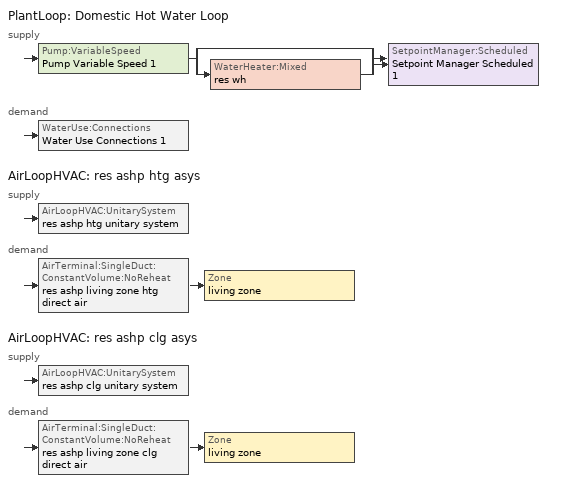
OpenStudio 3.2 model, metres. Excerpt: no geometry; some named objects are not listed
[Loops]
PlantLoop 'Domestic Hot Water Loop'
 supply: Pump:VariableSpeed 'Pump Variable Speed 1' > split
  | bypass
  | WaterHeater:Mixed 'res wh'
  join > SetpointManager:Scheduled 'Setpoint Manager Scheduled 1'
 demand: WaterUse:Connections 'Water Use Connections 1'
AirLoopHVAC 'res ashp htg asys'
 supply: AirLoopHVAC:UnitarySystem 'res ashp htg unitary system'
 demand: AirTerminal:SingleDuct:ConstantVolume:NoReheat 'res ashp living zone htg direct air' > Zone 'living zone'
AirLoopHVAC 'res ashp clg asys'
 supply: AirLoopHVAC:UnitarySystem 'res ashp clg unitary system'
 demand: AirTerminal:SingleDuct:ConstantVolume:NoReheat 'res ashp living zone clg direct air' > Zone 'living zone'
[Sizing:Zone]
living zone: Zone Cooling Design Supply Air Temperature Input Method=SupplyAirTemperature; Zone Cooling Design Supply Air Temperature {C}=14; Zone Cooling Design Supply Air Temperature Difference {deltaC}=11.11; Zone Heating Design Supply Air Temperature Input Method=SupplyAirTemperature; Zone Heating Design Supply Air Temperature {C}=40; Zone Heating Design Supply Air Temperature Difference {deltaC}=11.11; Zone Cooling Design Supply Air Humidity Ratio {kg-H2O/kg-air}=0.0085; Zone Heating Design Supply Air Humidity Ratio {kg-H2O/kg-air}=0.008; Cooling Design Air Flow Method=DesignDay; Heating Design Air Flow Method=DesignDay; Account for Dedicated Outdoor Air System=No; Dedicated Outdoor Air System Control Strategy=NeutralSupplyAir; Dedicated Outdoor Air Low Setpoint Temperature for Design {C}=autosize; Dedicated Outdoor Air High Setpoint Temperature for Design {C}=autosize
[Zone equipment]
living zone: res ashp living zone htg direct air, res ashp living zone clg direct air
[PlantLoop]
Domestic Hot Water Loop: Glycol Concentration=0; Maximum Loop Flow Rate {m3/s}=0.01; Plant Loop Volume {m3}=0.003; Load Distribution Scheme=Optimal
[Sizing:Plant]
Domestic Hot Water Loop: Loop Type=Heating; Design Loop Exit Temperature {C}=51.6667; Loop Design Temperature Difference {deltaC}=5.55556; Sizing Option=NonCoincident; Zone Timesteps in Averaging Window=1; Coincident Sizing Factor Mode=None
[Pump:VariableSpeed]
Pump Variable Speed 1: Rated Flow Rate {m3/s}=0.01; Rated Pump Head {Pa}=1; Rated Power Consumption {W}=0; Motor Efficiency=1; Fraction of Motor Inefficiencies to Fluid Stream=0; Coefficient 1 of the Part Load Performance Curve=0; Coefficient 2 of the Part Load Performance Curve=1; Coefficient 3 of the Part Load Performance Curve=0; Coefficient 4 of the Part Load Performance Curve=0; Pump Control Type=Intermittent; Skin Loss Radiative Fraction=0.5; Design Power Sizing Method=PowerPerFlowPerPressure; Design Electric Power per Unit Flow Rate {W/(m3/s)}=348701.1; Design Shaft Power per Unit Flow Rate per Unit Head {W-s/m3-Pa}=1.28205; Design Minimum Flow Rate Fraction=0
[SetpointManager:Scheduled]
Setpoint Manager Scheduled 1: Control Variable=Temperature; Schedule=dhw temp
[WaterHeater:Mixed]
res wh: Tank Volume {m3}=0.143846; Setpoint Temperature Schedule=WH Setpoint Temp; Deadband Temperature Difference {deltaC}=2; Maximum Temperature Limit {C}=99; Heater Control Type=Cycle; Heater Maximum Capacity {W}=11722.8; Heater Minimum Capacity {W}=0; Heater Fuel Type=NaturalGas; Heater Thermal Efficiency=0.773298; Off Cycle Parasitic Fuel Consumption Rate {W}=0; Off Cycle Parasitic Fuel Type=Electricity; Off Cycle Parasitic Heat Fraction to Tank=0; On Cycle Parasitic Fuel Consumption Rate {W}=0; On Cycle Parasitic Fuel Type=Electricity; On Cycle Parasitic Heat Fraction to Tank=0; Ambient Temperature Indicator=ThermalZone; Ambient Temperature Thermal Zone=living zone; Off Cycle Loss Coefficient to Ambient Temperature {W/K}=4.15693; Off Cycle Loss Fraction to Thermal Zone=0.64; On Cycle Loss Coefficient to Ambient Temperature {W/K}=4.15693; On Cycle Loss Fraction to Thermal Zone=1; Use Side Effectiveness=1; Source Side Effectiveness=1; Use Side Design Flow Rate {m3/s}=autosize; Source Side Design Flow Rate {m3/s}=autosize; Indirect Water Heating Recovery Time {hr}=1.5; Source Side Flow Control Mode=IndirectHeatPrimarySetpoint
[WaterHeater:Sizing]
res wh: Design Mode=PeakDraw; Time Storage Can Meet Peak Draw {hr}=0.538503; Time for Tank Recovery {hr}=0; Nominal Tank Volume for Autosizing Plant Connections {m3}=1
[WaterUse:Connections]
Water Use Connections 1: Drain Water Heat Exchanger Type=None; Drain Water Heat Exchanger Destination=Plant; Water Use Equipment Name 1=res shower; Water Use Equipment Name 2=res sink; Water Use Equipment Name 3=res bath; Water Use Equipment Name 4=res shower dist; Water Use Equipment Name 5=res sink dist; Water Use Equipment Name 6=res bath dist; Water Use Equipment Name 7=res dw; Water Use Equipment Name 8=res cw
[WaterUse:Equipment:Definition]
Name | Peak Flow Rate {m3/s} | Target Temperature Schedule
res shower | 0.0176332 | fixtures temperature schedule
res sink | 0.0157378 | fixtures temperature schedule
res bath | 0.00441644 | fixtures temperature schedule
res shower dist; res sink dist; res bath dist | 0 | fixtures temperature schedule
res dw | 0.00104011 | res dw temperature schedule
res cw | 0.00629939 | res cw temperature schedule
[OtherEquipment:Definition] Design Level Calculation Method=EquipmentLevel; Fraction Radiant=0; Fraction Lost=0
Name | Design Level {W} | Fraction Latent
res shower | 507081 | 0.487197
res sink | 158036 | 0.312221
res bath | 65146.3 | 0
[EnergyManagementSystem:Sensor]
Name | Output Variable or Output Meter Index Key | Output Variable or Output Meter
res_shower_tout | res wh | Water Heater Use Side Outlet Temperature
res_ceil_fan_tin_sensor; res_af_1_tin_s | living zone | Zone Mean Air Temperature
res_af_1_tt_s | living zone | Zone Outdoor Air Drybulb Temperature
res_ds_res_ashp_clg_asys_fan_rtf_s | res ashp clg supply fan | Fan Runtime Fraction
res_ds_res_ashp_htg_asys_fan_rtf_s | res ashp htg supply fan | Fan Runtime Fraction
res_ds_res_ashp_clg_asys_win_s; res_ds_res_ashp_htg_asys_win_s | living zone | Zone Mean Air Humidity Ratio
[EnergyManagementSystem:Program]
res_ds_res_ashp_clg_asys_program: Set res_ds_res_ashp_clg_asys_AhMfr = res_ds_res_ashp_clg_asys_ah_mfr_s; Set res_ds_res_ashp_clg_asys_FanRtf = res_ds_res_ashp_clg_asys_fan_rtf_s; Set res_ds_res_ashp_clg_asys_AhVfr = res_ds_res_ashp_clg_asys_ah_vfr_s; Set res_ds_res_ashp_clg_asys_AhTt = res_ds_res_ashp_clg_asys_ah_tt_s; Set res_ds_res_ashp_clg_asys_AhWt = res_ds_res_ashp_clg_asys_ah_wt_s; Set res_ds_res_ashp_clg_asys_RaT = res_ds_res_ashp_clg_asys_ra_t_s; Set res_ds_res_ashp_clg_asys_RaW = res_ds_res_ashp_clg_asys_ra_w_s; Set res_ds_res_ashp_clg_asys_AhT = res_ds_res_ashp_clg_asys_ah_t_s; Set res_ds_res_ashp_clg_asys_AhW = res_ds_res_ashp_clg_asys_ah_w_s; Run res_ds_res_ashp_clg_asys_lk_subrout; Set res_ds_res_ashp_clg_asys_SupSLkToLvEq_act = res_ds_res_ashp_clg_asys_SupSLkToLv; Set res_ds_res_ashp_clg_asys_SupLatLkToLvEq_act = res_ds_res_ashp_clg_asys_SupLatLkToLv; Set res_ds_res_ashp_clg_asys_SupDCnToLvEq_act = res_ds_res_ashp_clg_asys_SupDCnToLv; Set res_ds_res_ashp_clg_asys_SupDCnToAhEq_act = res_ds_res_ashp_clg_asys_SupDCnToAh; Set res_ds_res_ashp_clg_asys_SupSLkToAhEq_act = res_ds_res_ashp_clg_asys_SupSLkToAh; Set res_ds_res_ashp_clg_asys_SupLatLkToAhEq_act = res_ds_res_ashp_clg_asys_SupLatLkToAh; Set res_ds_res_ashp_clg_asys_RetSLkEq_act = res_ds_res_ashp_clg_asys_RetSLk; Set res_ds_res_ashp_clg_asys_RetLatLkEq_act = res_ds_res_ashp_clg_asys_RetLatLk; Set res_ds_res_ashp_clg_asys_RetDCnToPlEq_act = res_ds_res_ashp_clg_asys_RetDCnToPl; Set res_ds_res_ashp_clg_asys_RetDCnToAhEquip_act = res_ds_res_ashp_clg_asys_RetDCnToAh; Set res_ds_res_ashp_clg_asys_AhToLivMix_act = res_ds_res_ashp_clg_asys_AhToLiv; Set res_ds_res_ashp_clg_asys_LivToAhMix_act = res_ds_res_ashp_clg_asys_LivToAh
res_ds_res_ashp_htg_asys_program: Set res_ds_res_ashp_htg_asys_AhMfr = res_ds_res_ashp_htg_asys_ah_mfr_s; Set res_ds_res_ashp_htg_asys_FanRtf = res_ds_res_ashp_htg_asys_fan_rtf_s; Set res_ds_res_ashp_htg_asys_AhVfr = res_ds_res_ashp_htg_asys_ah_vfr_s; Set res_ds_res_ashp_htg_asys_AhTt = res_ds_res_ashp_htg_asys_ah_tt_s; Set res_ds_res_ashp_htg_asys_AhWt = res_ds_res_ashp_htg_asys_ah_wt_s; Set res_ds_res_ashp_htg_asys_RaT = res_ds_res_ashp_htg_asys_ra_t_s; Set res_ds_res_ashp_htg_asys_RaW = res_ds_res_ashp_htg_asys_ra_w_s; Set res_ds_res_ashp_htg_asys_AhT = res_ds_res_ashp_htg_asys_ah_t_s; Set res_ds_res_ashp_htg_asys_AhW = res_ds_res_ashp_htg_asys_ah_w_s; Run res_ds_res_ashp_htg_asys_lk_subrout; Set res_ds_res_ashp_htg_asys_SupSLkToLvEq_act = res_ds_res_ashp_htg_asys_SupSLkToLv; Set res_ds_res_ashp_htg_asys_SupLatLkToLvEq_act = res_ds_res_ashp_htg_asys_SupLatLkToLv; Set res_ds_res_ashp_htg_asys_SupDCnToLvEq_act = res_ds_res_ashp_htg_asys_SupDCnToLv; Set res_ds_res_ashp_htg_asys_SupDCnToAhEq_act = res_ds_res_ashp_htg_asys_SupDCnToAh; Set res_ds_res_ashp_htg_asys_SupSLkToAhEq_act = res_ds_res_ashp_htg_asys_SupSLkToAh; Set res_ds_res_ashp_htg_asys_SupLatLkToAhEq_act = res_ds_res_ashp_htg_asys_SupLatLkToAh; Set res_ds_res_ashp_htg_asys_RetSLkEq_act = res_ds_res_ashp_htg_asys_RetSLk; Set res_ds_res_ashp_htg_asys_RetLatLkEq_act = res_ds_res_ashp_htg_asys_RetLatLk; Set res_ds_res_ashp_htg_asys_RetDCnToPlEq_act = res_ds_res_ashp_htg_asys_RetDCnToPl; Set res_ds_res_ashp_htg_asys_RetDCnToAhEquip_act = res_ds_res_ashp_htg_asys_RetDCnToAh; Set res_ds_res_ashp_htg_asys_AhToLivMix_act = res_ds_res_ashp_htg_asys_AhToLiv; Set res_ds_res_ashp_htg_asys_LivToAhMix_act = res_ds_res_ashp_htg_asys_LivToAh
res_infil_1_program: Set p_m = 0.14; Set p_s = 0.22; Set s_m = 270; Set s_s = 370; Set z_m = 9.99744; Set z_s = 2.4384; Set f_t = (((s_m/z_m)^p_m)*((z_s/s_s)^p_s)); Set Tdiff = res_af_1_tin_s-res_af_1_tt_s; Set dT = @Abs Tdiff; Set c = 0.0296; Set Cs = 0.0623; Set Cw = 0.1089; Set n = 0.67; Set sft = (f_t*0.7000000000000001); Set temp1 = ((c*Cw)*((sft*res_af_vw_s)^(2*n)))^2; Set Qn = (((c*Cs*(dT^n))^2)+temp1)^0.5; Set Tdiff = res_af_1_tin_s-res_af_1_tt_s; Set dT = @Abs Tdiff; Set QWHV = res_infil_1_wh_sch_s*0.0182; Set Qrange = res_infil_1_range_sch_s*0.0472; Set Qdryer = res_infil_1_dryer_sch_s*0.0472; Set Qbath = res_infil_1_bath_sch_s*0.0472; Set QhpwhOut = 0; Set QhpwhIn = 0; Set QductsOut = 0; Set QductsIn = 0; Set QductsOut = QductsOut+res_ds_res_ashp_clg_asys_lk_ret_fan_equiv; Set QductsIn = QductsIn+res_ds_res_ashp_clg_asys_lk_sup_fan_equiv; Set QductsOut = QductsOut+res_ds_res_ashp_htg_asys_lk_ret_fan_equiv; Set QductsIn = QductsIn+res_ds_res_ashp_htg_asys_lk_sup_fan_equiv; Set Qout = QWHV+Qrange+Qbath+Qdryer+QhpwhOut+QductsOut; Set Qin = QhpwhIn+QductsIn; Set Qu = (@Abs (Qout-Qin)); Set Qb = (@Min Qout Qin); Set faneff_wh = 0.9438948864000002; Set res_infil_1_house_fan_act = (QWHV*300)/faneff_wh*1; Set faneff_sp = 0.4719474432000001; Set res_infil_1_range_fan_act = (Qrange*300)/faneff_sp; Set res_infil_1_bath_fan_act = (Qbath*300)/faneff_sp; Set Q_acctd_for_elsewhere = QhpwhOut+QhpwhIn+QductsOut+QductsIn; Set res_infil_1_flow_act = (((Qu^2)+(Qn^2))^0.5)-Q_acctd_for_elsewhere; Set res_infil_1_flow_act = (@Max res_infil_1_flow_act 0)
[EnergyManagementSystem:ProgramCallingManager]
res shower sag: EndOfSystemTimestepAfterHVACReporting; res_shower_sag
res ceil fan program calling manager: BeginTimestepBeforePredictor; res_ceil_fan_schedule_program
res af_1 program calling manager: BeginTimestepBeforePredictor; res_infil_1_program; res_nv_1_program
res ds res ashp clg asys program calling manager: EndOfSystemTimestepAfterHVACReporting; res_ds_res_ashp_clg_asys_program
res ds res ashp htg asys program calling manager: EndOfSystemTimestepAfterHVACReporting; res_ds_res_ashp_htg_asys_program
[EnergyManagementSystem:OutputVariable] Type of Data in Variable=Summed; Update Frequency=SystemTimestep; EMS Program or Subroutine=res_shower_sag
Name | EMS Variable | Units
Unmet Shower Energy|unit 1 | ShowerE | J
Unmet Shower Time|unit 1 | ShowerSag | hr
Shower Draw Time|unit 1 | ShowerTime | hr
[Coil:Heating:DX:SingleSpeed]
res ashp htg coil: Availability Schedule=Always On Discrete; Rated Total Heating Capacity {W}=Autosize; Rated COP {W/W}=3.33368; Rated Air Flow Rate {m3/s}=Autosize; Rated Supply Fan Power Per Volume Flow Rate {W/(m3/s)}=773.391; Total Heating Capacity Function of Temperature Curve=HP_Heat-Cap-fT1; Total Heating Capacity Function of Flow Fraction Curve=HP_Heat-CAP-fFF1; Energy Input Ratio Function of Temperature Curve=HP_Heat-EIR-fT1; Energy Input Ratio Function of Flow Fraction Curve=HP_Heat-EIR-fFF1; Part Load Fraction Correlation Curve=HP_Heat-PLF-fPLR1; Defrost Energy Input Ratio Function of Temperature Curve=DefrostEIR; Minimum Outdoor Dry-Bulb Temperature for Compressor Operation {C}=-17.7778; Maximum Outdoor Dry-Bulb Temperature for Defrost Operation {C}=4.44444; Crankcase Heater Capacity {W}=20; Maximum Outdoor Dry-Bulb Temperature for Crankcase Heater Operation {C}=12.7778; Defrost Strategy=ReverseCycle; Defrost Control=Timed; Defrost Time Period Fraction=0.166667; Resistive Defrost Heater Capacity {W}=2000
[Coil:Heating:Electric]
res ashp supp heater: Availability Schedule=Always On Discrete; Efficiency=1
[Fan:OnOff] Availability Schedule=Always On Discrete; Fan Total Efficiency=0.75; Pressure Rise {Pa}=794.58; Maximum Flow Rate {m3/s}=autosize; Motor Efficiency=1; Motor In Airstream Fraction=1
Name | Fan Power Ratio Function of Speed Ratio Curve | Fan Efficiency Ratio Function of Speed Ratio Curve
res ashp htg supply fan | Fan On Off Power Curve | Fan On Off Efficiency Curve
res ashp clg supply fan | Fan On Off Power Curve 1 | Fan On Off Efficiency Curve 1
[AirLoopHVAC:UnitarySystem] Control Type=Load; Controlling Zone or Thermostat Location=living zone; Dehumidification Control Type=None; Availability Schedule=Always On Discrete; Fan Placement=BlowThrough; Supply Air Fan Operating Mode Schedule=Always Off Discrete; DX Heating Coil Sizing Ratio=1; Use DOAS DX Cooling Coil=No; DOAS DX Cooling Coil Leaving Minimum Air Temperature {C}=2; Latent Load Control=SensibleOnlyLoadControl; Supply Air Flow Rate During Cooling Operation {m3/s}=Autosize; Supply Air Flow Rate During Heating Operation {m3/s}=Autosize; Supply Air Flow Rate When No Cooling or Heating is Required {m3/s}=0; Maximum Supply Air Temperature {C}=76.6667; Maximum Outdoor Dry-Bulb Temperature for Supplemental Heater Operation {C}=4.44444; Maximum Cycling Rate {cycles/hr}=2.5; Heat Pump Time Constant {s}=60; Fraction of On-Cycle Power Use=0.01; Heat Pump Fan Delay Time {s}=60; Ancilliary On-Cycle Electric Power {W}=0; Ancilliary Off-Cycle Electric Power {W}=0
Name | Supply Fan | Heating Coil | Supplemental Heating Coil | Cooling Coil
res ashp htg unitary system | res ashp htg supply fan | res ashp htg coil | res ashp supp heater
res ashp clg unitary system | res ashp clg supply fan |  |  | res ashp clg coil
[AirLoopHVAC] Availability Schedule=Always On Discrete; Design Supply Air Flow Rate {m3/s}=autosize; Design Return Air Flow Fraction of Supply Air Flow=1
res ashp htg asys; res ashp clg asys
[Sizing:System] Type of Load to Size On=Sensible; Design Outdoor Air Flow Rate {m3/s}=Autosize; Central Heating Maximum System Air Flow Ratio=0.3; Preheat Design Temperature {C}=7; Preheat Design Humidity Ratio {kg-H2O/kg-Air}=0.008; Precool Design Temperature {C}=12.8; Precool Design Humidity Ratio {kg-H2O/kg-Air}=0.008; Central Cooling Design Supply Air Temperature {C}=12.8; Central Heating Design Supply Air Temperature {C}=16.7; Sizing Option=NonCoincident; 100% Outdoor Air in Cooling=Yes; 100% Outdoor Air in Heating=Yes; Central Cooling Design Supply Air Humidity Ratio {kg-H2O/kg-Air}=0.0085; Central Heating Design Supply Air Humidity Ratio {kg-H2O/kg-Air}=0.008; Cooling Design Air Flow Method=DesignDay; Cooling Design Air Flow Rate {m3/s}=0; Heating Design Air Flow Method=DesignDay; Heating Design Air Flow Rate {m3/s}=0; System Outdoor Air Method=ZoneSum; Zone Maximum Outdoor Air Fraction=1; Cooling Supply Air Flow Rate Per Floor Area {m3/s-m2}=0.00996765; Cooling Fraction of Autosized Cooling Supply Air Flow Rate=1; Cooling Supply Air Flow Rate Per Unit Cooling Capacity {m3/s-W}=3.94755e-05; Heating Supply Air Flow Rate Per Floor Area {m3/s-m2}=0.00996765; Heating Fraction of Autosized Heating Supply Air Flow Rate=1; Heating Fraction of Autosized Cooling Supply Air Flow Rate=1; Heating Supply Air Flow Rate Per Unit Heating Capacity {m3/s-W}=3.15882e-05; Cooling Design Capacity Method=CoolingDesignCapacity; Cooling Design Capacity {W}=autosize; Cooling Design Capacity Per Floor Area {W/m2}=234.7; Fraction of Autosized Cooling Design Capacity=1; Heating Design Capacity Method=HeatingDesignCapacity; Heating Design Capacity {W}=autosize; Heating Design Capacity Per Floor Area {W/m2}=157; Fraction of Autosized Heating Design Capacity=1; Central Cooling Capacity Control Method=OnOff
res ashp htg asys; res ashp clg asys
[AirTerminal:SingleDuct:ConstantVolume:NoReheat] Availability Schedule=Always On Discrete; Maximum Air Flow Rate {m3/s}=AutoSize
res ashp living zone htg direct air; res ashp living zone clg direct air
[Coil:Cooling:DX:SingleSpeed]
res ashp clg coil: Availability Schedule=Always On Discrete; Rated Total Cooling Capacity {W}=autosize; Rated Sensible Heat Ratio=0.740612; Rated COP {W/W}=4.07538; Rated Air Flow Rate {m3/s}=autosize; Rated Evaporator Fan Power Per Volume Flow Rate {W/(m3/s)}=773.391; Total Cooling Capacity Function of Temperature Curve=Cool-Cap-fT1; Total Cooling Capacity Function of Flow Fraction Curve=Cool-Cap-fFF1; Energy Input Ratio Function of Temperature Curve=Cool-EIR-fT1; Energy Input Ratio Function of Flow Fraction Curve=Cool-EIR-fFF1; Part Load Fraction Correlation Curve=Cool-PLF-fPLR1; Minimum Outdoor Dry-Bulb Temperature for Compressor Operation {C}=-25; Nominal Time for Condensate Removal to Begin {s}=1000; Ratio of Initial Moisture Evaporation Rate and Steady State Latent Capacity=1.5; Maximum Cycling Rate {cycles/hr}=3; Latent Capacity Time Constant {s}=45; Condenser Type=AirCooled; Evaporative Condenser Effectiveness=0; Evaporative Condenser Air Flow Rate {m3/s}=Autosize; Evaporative Condenser Pump Rated Power Consumption {W}=Autosize; Crankcase Heater Capacity {W}=0; Maximum Outdoor Dry-Bulb Temperature for Crankcase Heater Operation {C}=0; Basin Heater Capacity {W/K}=0; Basin Heater Setpoint Temperature {C}=10
[ElectricEquipment:Definition] Design Level Calculation Method=EquipmentLevel
Name | Design Level {W} | Fraction Latent | Fraction Radiant | Fraction Lost
res dw | 136388 | 0.15 | 0.36 | 0.25
res cw | 70491.5 | 0 | 0.48 | 0.2
[EnergyManagementSystem:Actuator]
Name | Actuated Component | Actuated Component Type | Actuated Component Control Type
res_ceil_fan_sched_override | res ceil fan master | Schedule:Constant | Schedule Value
res_nv_1_flow_act | res nv_1 flow | Zone Infiltration | Air Exchange Flow Rate
res_ds_res_ashp_clg_asys_SupSLkToLvEq_act | res ds res ashp clg asys SupSLkToLvEq | OtherEquipment | Power Level
res_ds_res_ashp_clg_asys_SupLatLkToLvEq_act | res ds res ashp clg asys SupLatLkToLvEq | OtherEquipment | Power Level
res_ds_res_ashp_clg_asys_SupDCnToLvEq_act | res ds res ashp clg asys SupDCnToLvEq | OtherEquipment | Power Level
res_ds_res_ashp_clg_asys_SupDCnToAhEq_act | res ds res ashp clg asys SupDCnToAhEq | OtherEquipment | Power Level
res_ds_res_ashp_clg_asys_RetDCnToPlEq_act | res ds res ashp clg asys RetDCnToPlEq | OtherEquipment | Power Level
res_ds_res_ashp_clg_asys_RetDCnToAhEquip_act | res ds res ashp clg asys RetDCnToAhEquip | OtherEquipment | Power Level
res_ds_res_ashp_clg_asys_SupSLkToAhEq_act | res ds res ashp clg asys SupSLkToAhEq | OtherEquipment | Power Level
res_ds_res_ashp_clg_asys_SupLatLkToAhEq_act | res ds res ashp clg asys SupLatLkToAhEq | OtherEquipment | Power Level
res_ds_res_ashp_clg_asys_RetSLkEq_act | res ds res ashp clg asys RetSLkEq | OtherEquipment | Power Level
res_ds_res_ashp_clg_asys_RetLatLkEq_act | res ds res ashp clg asys RetLatLkEq | OtherEquipment | Power Level
res_ds_res_ashp_clg_asys_AhToLivMix_act | res ds res ashp clg asys AhToLivMix | ZoneMixing | Air Exchange Flow Rate
res_ds_res_ashp_clg_asys_LivToAhMix_act | res ds res ashp clg asys LivToAhMix | ZoneMixing | Air Exchange Flow Rate
res_ds_res_ashp_htg_asys_SupSLkToLvEq_act | res ds res ashp htg asys SupSLkToLvEq | OtherEquipment | Power Level
res_ds_res_ashp_htg_asys_SupLatLkToLvEq_act | res ds res ashp htg asys SupLatLkToLvEq | OtherEquipment | Power Level
res_ds_res_ashp_htg_asys_SupDCnToLvEq_act | res ds res ashp htg asys SupDCnToLvEq | OtherEquipment | Power Level
res_ds_res_ashp_htg_asys_SupDCnToAhEq_act | res ds res ashp htg asys SupDCnToAhEq | OtherEquipment | Power Level
res_ds_res_ashp_htg_asys_RetDCnToPlEq_act | res ds res ashp htg asys RetDCnToPlEq | OtherEquipment | Power Level
res_ds_res_ashp_htg_asys_RetDCnToAhEquip_act | res ds res ashp htg asys RetDCnToAhEquip | OtherEquipment | Power Level
res_ds_res_ashp_htg_asys_SupSLkToAhEq_act | res ds res ashp htg asys SupSLkToAhEq | OtherEquipment | Power Level
res_ds_res_ashp_htg_asys_SupLatLkToAhEq_act | res ds res ashp htg asys SupLatLkToAhEq | OtherEquipment | Power Level
res_ds_res_ashp_htg_asys_RetSLkEq_act | res ds res ashp htg asys RetSLkEq | OtherEquipment | Power Level
res_ds_res_ashp_htg_asys_RetLatLkEq_act | res ds res ashp htg asys RetLatLkEq | OtherEquipment | Power Level
res_ds_res_ashp_htg_asys_AhToLivMix_act | res ds res ashp htg asys AhToLivMix | ZoneMixing | Air Exchange Flow Rate
res_ds_res_ashp_htg_asys_LivToAhMix_act | res ds res ashp htg asys LivToAhMix | ZoneMixing | Air Exchange Flow Rate
[Schedule:Constant]
Name | Value
dhw temp; WH Setpoint Temp | 51.6667
fixtures temperature schedule | 43.3333
Always On Discrete | 1
Always Off Discrete | 0
res dw temperature schedule; res cw temperature schedule | 52.666
[Curve:Biquadratic]
Name | Coefficient1 Constant | Coefficient2 x | Coefficient3 x**2 | Coefficient4 y | Coefficient5 y**2 | Coefficient6 x*y | Minimum Value of x | Maximum Value of x | Minimum Value of y | Maximum Value of y
DefrostEIR | 0.1528 | 0 | 0 | 0 | 0 | 0 | -100 | 100 | -100 | 100
HP_Heat-Cap-fT1 | 0.878144 | -0.00291486 | -3.3372e-05 | 0.0223867 | 0.000163944 | -2.187e-05 | -100 | 100 | -100 | 100
HP_Heat-EIR-fT1 | 0.716518 | 0.0102759 | 0.000460734 | -0.00648037 | 0.000456354 | -0.00069764 | -100 | 100 | -100 | 100
Cool-Cap-fT1 | 1.55736 | -0.0744482 | 0.0030986 | 0.00145958 | -4.1148e-05 | -0.000426714 | 13.88 | 23.88 | 18.33 | 51.66
Cool-EIR-fT1 | -0.350448 | 0.11681 | -0.00339951 | -0.00122609 | 0.000600809 | -0.000466884 | 13.88 | 23.88 | 18.33 | 51.66
[Curve:Quadratic] Minimum Value of x=0
Name | Coefficient1 Constant | Coefficient2 x | Coefficient3 x**2 | Maximum Value of x | Minimum Curve Output | Maximum Curve Output
HP_Heat-PLF-fPLR1 | 0.89 | 0.11 | 0 | 1 | 0.7 | 1
HP_Heat-CAP-fFF1 | 0.694045 | 0.474208 | -0.168253 | 2 | 0 | 2
HP_Heat-EIR-fFF1 | 2.18542 | -1.94283 | 0.757409 | 2 | 0 | 2
Cool-PLF-fPLR1 | 0.93 | 0.07 | 0 | 1 | 0.7 | 1
Cool-Cap-fFF1 | 0.718664 | 0.417974 | -0.136638 | 2 | 0 | 2
Cool-EIR-fFF1 | 1.14349 | -0.13944 | -0.00404779 | 2 | 0 | 2
[Curve:Exponent] Coefficient1 Constant=1; Coefficient2 Constant=0; Coefficient3 Constant=0; Minimum Value of x=0; Maximum Value of x=1
Fan On Off Power Curve; Fan On Off Power Curve 1
[Curve:Cubic] Coefficient1 Constant=1; Coefficient2 x=0; Coefficient3 x**2=0; Coefficient4 x**3=0; Minimum Value of x=0; Maximum Value of x=1
Fan On Off Efficiency Curve; Fan On Off Efficiency Curve 1
